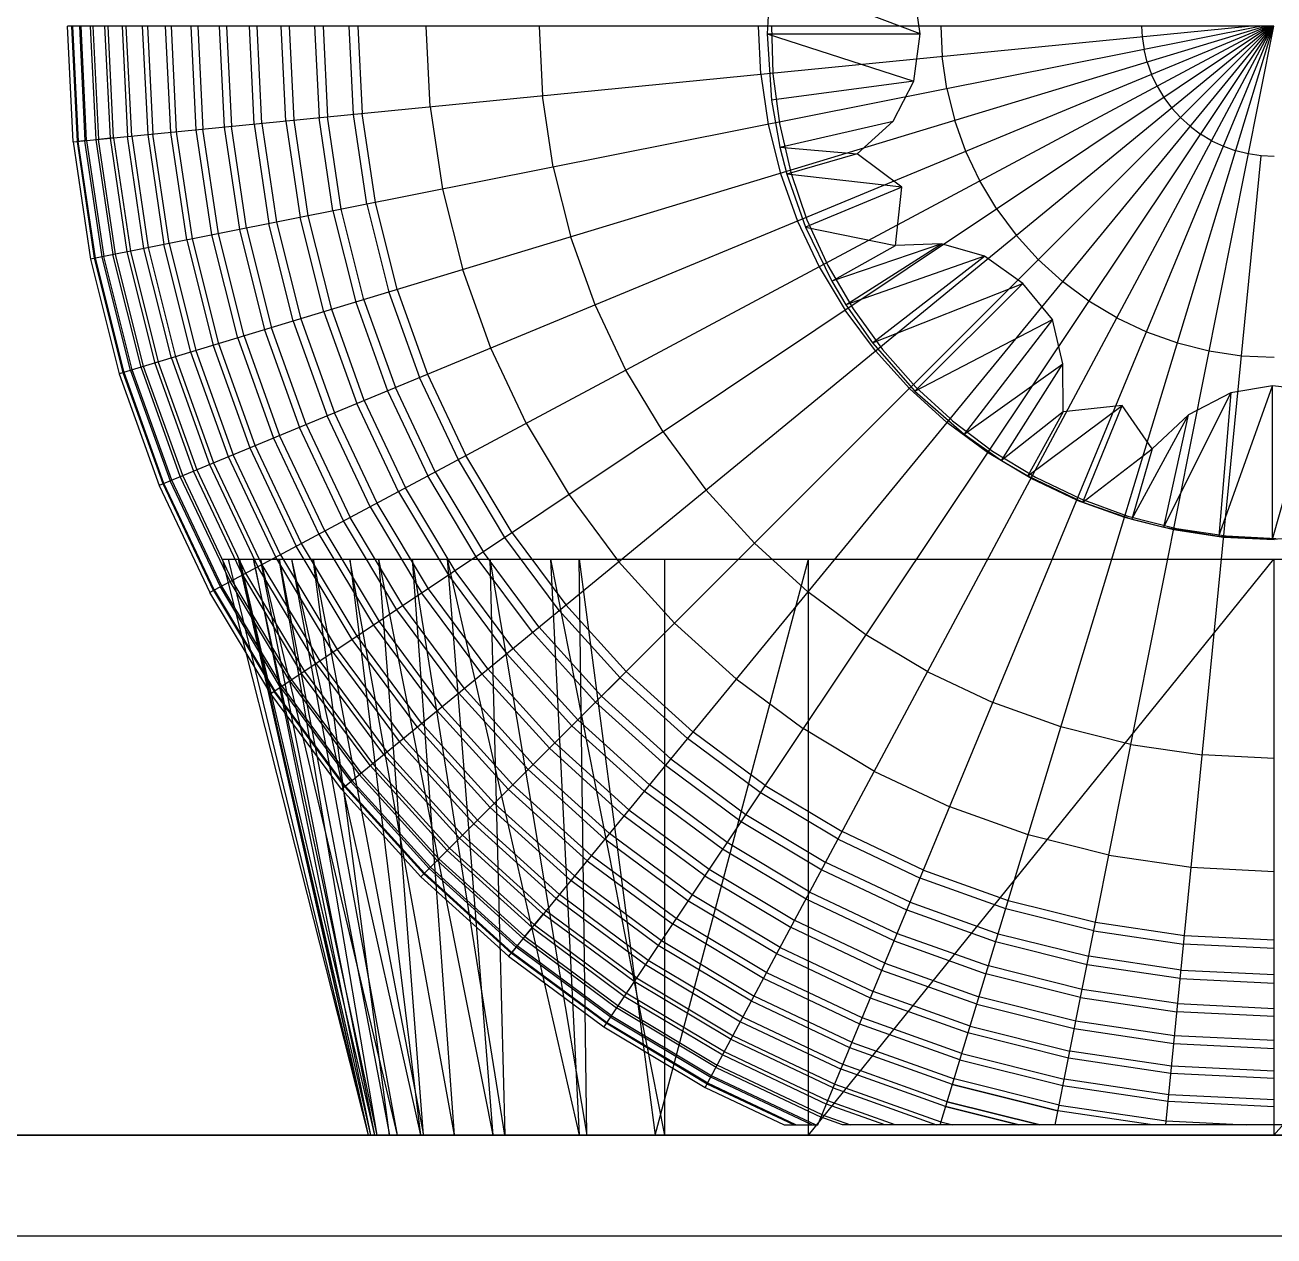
# Model space of a CAD drawing. Header units: inches. Extents: x 0 to 54693, y 0 to 31146.
# Drawn here: x 50836.7 to 50960.3, y 7958.4 to 8078.2 of the extents above; entities that cross this region are included whole.
import ezdxf

# ---------------------------------------------------------------- set-up
doc = ezdxf.new("R2010")
doc.units = ezdxf.units.IN
doc.header["$MEASUREMENT"] = 0
doc.layers.add('Added', color=3, linetype='Continuous')

msp = doc.modelspace()

# ---------------------------------------------------------------- linework, layer by layer
at = {"layer": 'Added', "linetype": 'Continuous', "lineweight": -2, "ltscale": 0.18}
for p, q in [((50910.45, 8082.99), (50910.14, 8077.34)), ((50925.3, 8077.34), (50910.45, 8082.99)), ((50925.3, 8077.34), (50924.71, 8081.37)), ((50959.72, 8078.1), (50840.92, 8078.1)), ((50841.49, 8066.65), (50840.92, 8078.1)), ((50841.9, 8066.69), (50841.34, 8078.1)), ((50841.42, 8078.1), (50841.98, 8066.7)), ((50841.49, 8066.65), (50957.79, 8078.1)), ((50842.1, 8078.1), (50842.65, 8066.76)), ((50842.82, 8066.78), (50842.27, 8078.1)), ((50843.18, 8078.1), (50843.74, 8066.87)), ((50959.07, 8078.1), (50843.21, 8055.06)), ((50843.44, 8078.1), (50843.99, 8066.9)), ((50844.6, 8078.1), (50845.14, 8067.01)), ((50845.48, 8067.04), (50844.94, 8078.1)), ((50959.5, 8078.1), (50846.05, 8043.69)), ((50846.32, 8078.1), (50846.85, 8067.18)), ((50847.28, 8067.22), (50846.74, 8078.1)), ((50848.33, 8078.1), (50848.86, 8067.37)), ((50848.84, 8078.1), (50849.36, 8067.42)), ((50959.72, 8078.1), (50850, 8032.65)), ((50851.14, 8067.6), (50850.62, 8078.1)), ((50851.72, 8067.66), (50851.2, 8078.1)), ((50853.67, 8067.85), (50853.16, 8078.1)), ((50853.82, 8078.1), (50854.32, 8067.91)), ((50959.86, 8078.1), (50855.01, 8022.06)), ((50855.94, 8078.1), (50856.43, 8068.12)), ((50856.65, 8078.1), (50857.14, 8068.19)), ((50859.39, 8068.41), (50858.92, 8078.1)), ((50860.16, 8068.49), (50859.68, 8078.1)), ((50959.95, 8078.1), (50861.04, 8012.01)), ((50862.53, 8068.72), (50862.07, 8078.1)), ((50863.34, 8068.8), (50862.88, 8078.1)), ((50865.38, 8078.1), (50865.82, 8069.04)), ((50866.22, 8078.1), (50866.66, 8069.13)), ((50868.02, 8002.6), (50960.02, 8078.1)), ((50869.23, 8069.38), (50868.8, 8078.1)), ((50869.66, 8078.1), (50870.08, 8069.46)), ((50876.82, 8070.13), (50876.43, 8078.1)), ((50960.12, 8078.1), (50887.12, 7989.15)), ((50887.6, 8078.1), (50887.94, 8071.22)), ((50888.61, 8006.64), (50960.08, 8078.1)), ((50960.16, 8078.1), (50893.98, 7979.06)), ((50904.03, 7973.04), (50960.19, 8078.1)), ((50909.52, 8073.35), (50909.28, 8078.1)), ((50910.59, 8078.1), (50910.73, 8073.47)), ((50915.18, 7969.35), (50960.22, 8078.1)), ((50927.26, 7969.35), (50960.25, 8078.1)), ((50927.32, 8078.1), (50927.47, 8075.12)), ((50938.65, 7969.35), (50960.28, 8078.1)), ((50947.2, 8078.1), (50947.25, 8077.07)), ((50959.86, 8078.1), (50959.72, 8078.1)), ((50959.95, 8078.1), (50959.86, 8078.1)), ((50960.02, 8078.1), (50959.95, 8078.1)), ((50960.08, 8078.1), (50960.02, 8078.1)), ((50960.12, 8078.1), (50960.08, 8078.1)), ((50960.16, 8078.1), (50960.12, 8078.1)), ((50960.19, 8078.1), (50960.16, 8078.1)), ((50960.22, 8078.1), (50960.19, 8078.1)), ((50960.25, 8078.1), (50960.22, 8078.1)), ((50960.28, 8078.1), (50960.25, 8078.1)), ((50910.14, 8077.34), (50910.57, 8070.8)), ((50910.14, 8077.34), (50925.3, 8077.34)), ((50910.14, 8077.34), (50924.67, 8072.66)), ((50924.67, 8072.66), (50925.3, 8077.34)), ((50947.25, 8077.07), (50947.44, 8075.79)), ((50927.94, 8071.91), (50927.47, 8075.12)), ((50947.76, 8074.54), (50947.44, 8075.79)), ((50947.76, 8074.54), (50948.19, 8073.33)), ((50909.52, 8073.35), (50910.25, 8068.39)), ((50924.67, 8072.66), (50910.57, 8070.8)), ((50910.73, 8073.47), (50910.73, 8073.39)), ((50910.73, 8073.39), (50911.37, 8068.47)), ((50922.63, 8068.72), (50924.67, 8072.66)), ((50948.74, 8072.16), (50948.19, 8073.33)), ((50927.94, 8071.91), (50928.73, 8068.77)), ((50948.74, 8072.16), (50949.4, 8071.05)), ((50876.82, 8070.13), (50878.03, 8061.98)), ((50888.99, 8064.16), (50887.94, 8071.22)), ((50910.57, 8070.8), (50911.41, 8066.14)), ((50949.4, 8071.05), (50950.17, 8070.02)), ((50867.19, 8059.83), (50865.82, 8069.04)), ((50868.01, 8059.99), (50866.66, 8069.13)), ((50870.55, 8060.49), (50869.23, 8069.38)), ((50871.39, 8060.66), (50870.08, 8069.46)), ((50951.04, 8069.06), (50950.17, 8070.02)), ((50951.04, 8069.06), (50951.99, 8068.2)), ((50852.72, 8056.95), (50851.14, 8067.6)), ((50853.29, 8057.06), (50851.72, 8067.66)), ((50855.21, 8057.44), (50853.67, 8067.85)), ((50855.85, 8057.57), (50854.32, 8067.91)), ((50856.43, 8068.12), (50857.93, 8057.98)), ((50858.63, 8058.12), (50857.14, 8068.19)), ((50859.39, 8068.41), (50860.85, 8058.57)), ((50860.16, 8068.49), (50861.61, 8058.72)), ((50862.53, 8068.72), (50863.95, 8059.18)), ((50864.74, 8059.34), (50863.34, 8068.8)), ((50910.25, 8068.39), (50911.47, 8063.53)), ((50911.37, 8068.47), (50912.49, 8063.63)), ((50911.41, 8066.14), (50922.63, 8068.72)), ((50919.06, 8065.46), (50922.63, 8068.72)), ((50929.82, 8065.72), (50928.73, 8068.77)), ((50951.99, 8068.2), (50953.03, 8067.43)), ((50841.49, 8066.65), (50843.21, 8055.06)), ((50843.61, 8055.14), (50841.9, 8066.69)), ((50842.82, 8066.78), (50841.98, 8066.7)), ((50843.7, 8055.15), (50841.98, 8066.7)), ((50844.36, 8055.28), (50842.65, 8066.76)), ((50842.82, 8066.78), (50844.52, 8055.32)), ((50843.74, 8066.87), (50845.42, 8055.5)), ((50845.48, 8067.04), (50843.99, 8066.9)), ((50845.68, 8055.55), (50843.99, 8066.9)), ((50845.14, 8067.01), (50846.81, 8055.77)), ((50845.48, 8067.04), (50847.15, 8055.84)), ((50848.49, 8056.11), (50846.85, 8067.18)), ((50847.28, 8067.22), (50848.91, 8056.19)), ((50848.86, 8067.37), (50850.47, 8056.5)), ((50850.97, 8056.6), (50849.36, 8067.42)), ((50954.13, 8066.77), (50953.03, 8067.43)), ((50954.13, 8066.77), (50955.3, 8066.22)), ((50911.41, 8066.14), (50919.06, 8065.46)), ((50911.41, 8066.14), (50912.11, 8063.45)), ((50919.06, 8065.46), (50912.11, 8063.45)), ((50923.47, 8062.16), (50919.06, 8065.46)), ((50931.21, 8062.79), (50929.82, 8065.72)), ((50949.59, 7969.35), (50959.04, 8065.28)), ((50955.3, 8066.22), (50956.51, 8065.78)), ((50957.76, 8065.47), (50956.51, 8065.78)), ((50959.04, 8065.28), (50957.76, 8065.47)), ((50960.33, 8065.22), (50959.04, 8065.28)), ((50888.99, 8064.16), (50890.72, 8057.24)), ((50911.47, 8063.53), (50913.16, 8058.81)), ((50912.11, 8063.45), (50913.94, 8058.21)), ((50923.47, 8062.16), (50912.11, 8063.45)), ((50912.49, 8063.63), (50914.09, 8058.94)), ((50932.87, 8060.01), (50931.21, 8062.79)), ((50878.03, 8061.98), (50880.03, 8053.99)), ((50923.47, 8062.16), (50913.94, 8058.21)), ((50922.85, 8056.41), (50923.47, 8062.16)), ((50870.55, 8060.49), (50872.73, 8051.78)), ((50873.55, 8052.03), (50871.39, 8060.66)), ((50866.29, 8049.83), (50863.95, 8059.18)), ((50867.07, 8050.06), (50864.74, 8059.34)), ((50867.19, 8059.83), (50869.45, 8050.79)), ((50870.26, 8051.03), (50868.01, 8059.99)), ((50914.09, 8058.94), (50916.15, 8054.42)), ((50932.87, 8060.01), (50934.8, 8057.41)), ((50857.93, 8057.98), (50860.42, 8048.05)), ((50858.63, 8058.12), (50861.1, 8048.25)), ((50863.27, 8048.91), (50860.85, 8058.57)), ((50861.61, 8058.72), (50864.01, 8049.13)), ((50913.16, 8058.81), (50915.3, 8054.29)), ((50913.94, 8058.21), (50916.54, 8052.86)), ((50913.94, 8058.21), (50922.85, 8056.41)), ((50853.14, 8045.84), (50850.47, 8056.5)), ((50850.97, 8056.6), (50853.63, 8045.99)), ((50852.72, 8056.95), (50855.33, 8046.5)), ((50855.89, 8046.67), (50853.29, 8057.06)), ((50857.77, 8047.24), (50855.21, 8057.44)), ((50858.39, 8047.43), (50855.85, 8057.57)), ((50893.13, 8050.52), (50890.72, 8057.24)), ((50927.39, 8056.55), (50916.54, 8052.86)), ((50917.93, 8050.54), (50927.39, 8056.55)), ((50927.39, 8056.55), (50922.85, 8056.41)), ((50931.65, 8055.34), (50927.39, 8056.55)), ((50934.8, 8057.41), (50936.98, 8055.01)), ((50847.17, 8044.03), (50844.36, 8055.28)), ((50847.34, 8044.08), (50844.52, 8055.32)), ((50848.22, 8044.34), (50845.42, 8055.5)), ((50848.46, 8044.42), (50845.68, 8055.55)), ((50846.81, 8055.77), (50849.57, 8044.75)), ((50847.15, 8055.84), (50849.9, 8044.85)), ((50851.21, 8045.25), (50848.49, 8056.11)), ((50848.91, 8056.19), (50851.62, 8045.38)), ((50916.54, 8052.86), (50922.85, 8056.41)), ((50931.65, 8055.34), (50917.93, 8050.54)), ((50920.56, 8046.78), (50931.65, 8055.34)), ((50935.44, 8052.65), (50931.65, 8055.34)), ((50843.21, 8055.06), (50846.05, 8043.69)), ((50846.45, 8043.81), (50843.61, 8055.14)), ((50846.53, 8043.83), (50843.7, 8055.15)), ((50882.8, 8046.24), (50880.03, 8053.99)), ((50915.3, 8054.29), (50917.88, 8049.99)), ((50916.15, 8054.42), (50918.65, 8050.13)), ((50939.38, 8052.83), (50936.98, 8055.01)), ((50916.54, 8052.86), (50917.93, 8050.54)), ((50941.98, 8050.9), (50939.38, 8052.83)), ((50872.73, 8051.78), (50875.76, 8043.32)), ((50873.55, 8052.03), (50876.55, 8043.65)), ((50920.56, 8046.78), (50935.44, 8052.65)), ((50924.78, 8041.99), (50935.44, 8052.65)), ((50938.38, 8049.09), (50935.44, 8052.65)), ((50869.45, 8050.79), (50872.59, 8042.01)), ((50870.26, 8051.03), (50873.37, 8042.33)), ((50896.18, 8044.07), (50893.13, 8050.52)), ((50917.93, 8050.54), (50920.56, 8046.78)), ((50944.76, 8049.23), (50941.98, 8050.9)), ((50864.01, 8049.13), (50867.33, 8039.83)), ((50866.29, 8049.83), (50869.54, 8040.75)), ((50870.29, 8041.06), (50867.07, 8050.06)), ((50920.86, 8045.96), (50917.88, 8049.99)), ((50918.65, 8050.13), (50921.56, 8046.11)), ((50924.78, 8041.99), (50938.38, 8049.09)), ((50938.38, 8049.09), (50929.63, 8037.73)), ((50939.4, 8044.68), (50938.38, 8049.09)), ((50944.76, 8049.23), (50947.69, 8047.85)), ((50860.42, 8048.05), (50863.87, 8038.4)), ((50864.53, 8038.67), (50861.1, 8048.25)), ((50863.27, 8048.91), (50866.62, 8039.54)), ((50947.69, 8047.85), (50950.74, 8046.76)), ((50859.5, 8036.59), (50855.89, 8046.67)), ((50857.77, 8047.24), (50861.31, 8037.34)), ((50858.39, 8047.43), (50861.91, 8037.59)), ((50920.56, 8046.78), (50924.78, 8041.99)), ((50950.74, 8046.76), (50953.89, 8045.97)), ((50851.62, 8045.38), (50855.38, 8034.88)), ((50856.84, 8035.49), (50853.14, 8045.84)), ((50853.63, 8045.99), (50857.31, 8035.68)), ((50855.33, 8046.5), (50858.96, 8036.36)), ((50886.32, 8038.8), (50882.8, 8046.24)), ((50924.23, 8042.25), (50920.86, 8045.96)), ((50921.56, 8046.11), (50924.85, 8042.39)), ((50953.89, 8045.97), (50957.09, 8045.49)), ((50957.09, 8045.49), (50960.33, 8045.33)), ((50852.09, 8033.52), (50848.22, 8044.34)), ((50852.33, 8033.62), (50848.46, 8044.42)), ((50849.57, 8044.75), (50853.39, 8034.06)), ((50849.9, 8044.85), (50853.71, 8034.19)), ((50851.21, 8045.25), (50854.98, 8034.72)), ((50929.63, 8037.73), (50939.4, 8044.68)), ((50933.33, 8035.13), (50939.4, 8044.68)), ((50939.45, 8039.92), (50939.4, 8044.68)), ((50846.05, 8043.69), (50850, 8032.65)), ((50850.39, 8032.81), (50846.45, 8043.81)), ((50850.46, 8032.85), (50846.53, 8043.83)), ((50847.17, 8044.03), (50851.08, 8033.1)), ((50851.24, 8033.17), (50847.34, 8044.08)), ((50879.6, 8035.2), (50875.76, 8043.32)), ((50876.55, 8043.65), (50880.35, 8035.61)), ((50899.85, 8037.94), (50896.18, 8044.07)), ((50872.59, 8042.01), (50876.58, 8033.59)), ((50877.32, 8033.98), (50873.37, 8042.33)), ((50924.23, 8042.25), (50927.94, 8038.89)), ((50924.78, 8041.99), (50929.63, 8037.73)), ((50924.85, 8042.39), (50928.25, 8039.26)), ((50949.4, 8028.51), (50956.02, 8041.8)), ((50956.02, 8041.8), (50951.85, 8039.63)), ((50954.85, 8027.62), (50960.14, 8042.51)), ((50956.02, 8041.8), (50954.85, 8027.62)), ((50960.14, 8042.51), (50956.02, 8041.8)), ((50960.14, 8027.34), (50960.14, 8042.51)), ((50964.31, 8042.03), (50960.14, 8042.51)), ((50960.14, 8027.34), (50964.31, 8042.03)), ((50873.66, 8032.03), (50869.54, 8040.75)), ((50870.29, 8041.06), (50874.38, 8032.41)), ((50935.94, 8033.59), (50945.27, 8040.55)), ((50945.27, 8040.55), (50939.45, 8039.92)), ((50941.4, 8030.99), (50945.27, 8040.55)), ((50948.25, 8036.27), (50945.27, 8040.55)), ((50870.88, 8030.54), (50866.62, 8039.54)), ((50871.56, 8030.9), (50867.33, 8039.83)), ((50928.25, 8039.26), (50928.5, 8039.03)), ((50939.45, 8039.92), (50933.33, 8035.13)), ((50939.45, 8039.92), (50935.94, 8033.59)), ((50946.24, 8029.32), (50951.85, 8039.63)), ((50951.85, 8039.63), (50948.25, 8036.27)), ((50949.4, 8028.51), (50951.85, 8039.63)), ((50868.25, 8029.14), (50863.87, 8038.4)), ((50864.53, 8038.67), (50868.88, 8029.47)), ((50886.32, 8038.8), (50890.56, 8031.73)), ((50899.85, 8037.94), (50904.1, 8032.21)), ((50931.96, 8035.9), (50927.94, 8038.89)), ((50928.5, 8039.03), (50932.46, 8036.04)), ((50861.31, 8037.34), (50865.81, 8027.83)), ((50866.38, 8028.14), (50861.91, 8037.59)), ((50929.63, 8037.73), (50933.33, 8035.13)), ((50861.54, 8025.55), (50856.84, 8035.49)), ((50861.99, 8025.79), (50857.31, 8035.68)), ((50858.96, 8036.36), (50863.56, 8026.63)), ((50864.08, 8026.91), (50859.5, 8036.59)), ((50884.93, 8027.97), (50880.35, 8035.61)), ((50936.26, 8033.33), (50931.96, 8035.9)), ((50932.46, 8036.04), (50936.7, 8033.46)), ((50941.4, 8030.99), (50948.25, 8036.27)), ((50948.25, 8036.27), (50946.24, 8029.32)), ((50854.98, 8034.72), (50859.77, 8024.6)), ((50855.38, 8034.88), (50860.15, 8024.8)), ((50884.21, 8027.5), (50879.6, 8035.2)), ((50933.33, 8035.13), (50935.94, 8033.59)), ((50856.05, 8022.61), (50851.08, 8033.1)), ((50856.2, 8022.69), (50851.24, 8033.17)), ((50857.01, 8023.13), (50852.09, 8033.52)), ((50857.23, 8023.25), (50852.33, 8033.62)), ((50858.25, 8023.79), (50853.39, 8034.06)), ((50853.71, 8034.19), (50858.55, 8023.95)), ((50881.37, 8025.59), (50876.58, 8033.59)), ((50877.32, 8033.98), (50882.07, 8026.06)), ((50935.94, 8033.59), (50941.4, 8030.99)), ((50940.79, 8031.18), (50936.26, 8033.33)), ((50936.7, 8033.46), (50941.18, 8031.31)), ((50850, 8032.65), (50855.01, 8022.06)), ((50855.38, 8022.26), (50850.39, 8032.81)), ((50855.45, 8022.3), (50850.46, 8032.85)), ((50873.66, 8032.03), (50878.62, 8023.76)), ((50879.29, 8024.21), (50874.38, 8032.41)), ((50890.56, 8031.73), (50895.46, 8025.12)), ((50908.9, 8026.92), (50904.1, 8032.21)), ((50870.88, 8030.54), (50876, 8022)), ((50876.64, 8022.43), (50871.56, 8030.9)), ((50940.79, 8031.18), (50945.51, 8029.5)), ((50941.18, 8031.31), (50945.84, 8029.62)), ((50941.4, 8030.99), (50946.24, 8029.32)), ((50874.11, 8020.75), (50868.88, 8029.47)), ((50945.51, 8029.5), (50950.37, 8028.28)), ((50945.84, 8029.62), (50950.66, 8028.39)), ((50946.24, 8029.32), (50949.4, 8028.51)), ((50866.38, 8028.14), (50871.76, 8019.17)), ((50873.52, 8020.35), (50868.25, 8029.14)), ((50949.4, 8028.51), (50954.85, 8027.62)), ((50950.37, 8028.28), (50955.32, 8027.54)), ((50950.66, 8028.39), (50955.56, 8027.66)), ((50869.58, 8017.72), (50864.08, 8026.91)), ((50865.81, 8027.83), (50871.21, 8018.81)), ((50889.57, 8020.28), (50884.21, 8027.5)), ((50884.93, 8027.97), (50890.23, 8020.82)), ((50900.99, 8019.02), (50908.9, 8026.92)), ((50914.18, 8022.13), (50908.9, 8026.92)), ((50954.85, 8027.62), (50960.14, 8027.34)), ((50955.32, 8027.54), (50960.33, 8027.3)), ((50955.56, 8027.66), (50960.52, 8027.41)), ((50960.14, 8027.34), (50966.01, 8027.69)), ((50867.2, 8016.12), (50861.54, 8025.55)), ((50861.99, 8025.79), (50867.62, 8016.41)), ((50869.1, 8017.4), (50863.56, 8026.63)), ((50886.92, 8018.11), (50881.37, 8025.59)), ((50887.57, 8018.64), (50882.07, 8026.06)), ((50870.72, 7968.35), (50856.27, 8025.35)), ((50856.27, 8025.35), (50856.86, 8025.35)), ((50856.27, 8025.35), (51063.3, 8025.35)), ((50870.72, 7968.35), (50856.86, 8025.35)), ((50857.85, 8025.35), (50870.91, 7968.35)), ((50870.72, 7968.35), (50857.85, 8025.35)), ((50871.32, 7968.35), (50857.97, 8025.35)), ((50870.72, 7968.35), (50857.97, 8025.35)), ((50871.56, 7968.35), (50859.33, 8025.35)), ((50859.33, 8025.35), (50870.91, 7968.35)), ((50865.52, 8015), (50859.77, 8024.6)), ((50871.32, 7968.35), (50860.02, 8025.35)), ((50860.02, 8025.35), (50873.53, 7968.35)), ((50860.15, 8024.8), (50865.88, 8015.24)), ((50861.87, 8025.35), (50872.8, 7968.35)), ((50871.56, 7968.35), (50861.87, 8025.35)), ((50863.08, 8025.35), (50875.85, 7968.35)), ((50863.08, 8025.35), (50873.53, 7968.35)), ((50865.22, 8025.35), (50876.14, 7968.35)), ((50872.8, 7968.35), (50865.22, 8025.35)), ((50868.85, 8025.35), (50875.85, 7968.35)), ((50879.23, 7968.35), (50868.85, 8025.35)), ((50883.04, 7968.35), (50871.73, 8025.35)), ((50876.14, 7968.35), (50871.73, 8025.35)), ((50879.23, 7968.35), (50875.07, 8025.35)), ((50884.19, 7968.35), (50875.07, 8025.35)), ((50883.04, 7968.35), (50878.54, 8025.35)), ((50891.58, 7968.35), (50878.54, 8025.35)), ((50882.7, 8025.35), (50892.31, 7968.35)), ((50882.7, 8025.35), (50884.19, 7968.35)), ((50891.58, 7968.35), (50888.74, 8025.35)), ((50900.04, 7968.35), (50888.74, 8025.35)), ((50892.31, 7968.35), (50891.54, 8025.35)), ((50891.54, 8025.35), (50899.06, 7968.35)), ((50900.99, 8019.02), (50895.46, 8025.12)), ((50899.06, 7968.35), (50914.23, 8025.35)), ((50900.04, 7968.35), (50900.04, 8025.35)), ((50914.23, 7968.35), (50914.23, 8025.35)), ((50914.23, 7968.35), (50960.27, 8025.35)), ((50960.27, 8025.35), (50960.27, 7968.35)), ((51010.96, 8025.35), (50960.27, 7968.35)), ((50862.92, 8013.26), (50857.01, 8023.13)), ((50863.13, 8013.41), (50857.23, 8023.25)), ((50858.25, 8023.79), (50864.09, 8014.05)), ((50858.55, 8023.95), (50864.38, 8014.24)), ((50878.62, 8023.76), (50884.37, 8016.01)), ((50884.99, 8016.53), (50879.29, 8024.21)), ((50861.04, 8012.01), (50855.01, 8022.06)), ((50855.38, 8022.26), (50861.38, 8012.24)), ((50855.45, 8022.3), (50861.45, 8012.29)), ((50862.01, 8012.66), (50856.05, 8022.61)), ((50862.15, 8012.76), (50856.2, 8022.69)), ((50881.93, 8014.01), (50876, 8022)), ((50882.52, 8014.5), (50876.64, 8022.43)), ((50919.92, 8017.87), (50914.18, 8022.13)), ((50880.18, 8012.57), (50874.11, 8020.75)), ((50890.23, 8020.82), (50896.2, 8014.23)), ((50879.62, 8012.12), (50873.52, 8020.35)), ((50895.6, 8013.62), (50889.57, 8020.28)), ((50871.21, 8018.81), (50877.48, 8010.36)), ((50871.76, 8019.17), (50877.98, 8010.78)), ((50893.77, 8011.8), (50887.57, 8018.64)), ((50900.99, 8019.02), (50907.09, 8013.49)), ((50875.51, 8008.75), (50869.1, 8017.4)), ((50875.96, 8009.12), (50869.58, 8017.72)), ((50886.92, 8018.11), (50893.18, 8011.2)), ((50926.04, 8014.21), (50919.92, 8017.87)), ((50867.2, 8016.12), (50873.74, 8007.29)), ((50867.62, 8016.41), (50874.14, 8007.62)), ((50890.84, 8008.87), (50884.37, 8016.01)), ((50884.99, 8016.53), (50891.41, 8009.44)), ((50865.52, 8015), (50872.19, 8006.02)), ((50865.88, 8015.24), (50872.52, 8006.29)), ((50889.15, 8007.18), (50882.52, 8014.5)), ((50862.92, 8013.26), (50869.77, 8004.03)), ((50869.97, 8004.19), (50863.13, 8013.41)), ((50870.86, 8004.93), (50864.09, 8014.05)), ((50864.38, 8014.24), (50871.12, 8005.14)), ((50888.61, 8006.64), (50881.93, 8014.01)), ((50895.6, 8013.62), (50893.18, 8011.2)), ((50895.6, 8013.62), (50902.26, 8007.59)), ((50896.2, 8014.23), (50902.8, 8008.25)), ((50907.09, 8013.49), (50913.71, 8008.58)), ((50926.04, 8014.21), (50932.49, 8011.15)), ((50868.02, 8002.6), (50861.04, 8012.01)), ((50868.34, 8002.86), (50861.38, 8012.24)), ((50868.4, 8002.91), (50861.45, 8012.29)), ((50862.01, 8012.66), (50868.92, 8003.34)), ((50862.15, 8012.76), (50869.06, 8003.45)), ((50886.5, 8004.53), (50879.62, 8012.12)), ((50887.01, 8005.03), (50880.18, 8012.57)), ((50877.98, 8010.78), (50885, 8003.03)), ((50893.18, 8011.2), (50900.08, 8004.95)), ((50900.62, 8005.59), (50893.77, 8011.8)), ((50939.21, 8008.75), (50932.49, 8011.15)), ((50884.54, 8002.57), (50877.48, 8010.36)), ((50875.51, 8008.75), (50882.74, 8000.77)), ((50883.16, 8001.18), (50875.96, 8009.12)), ((50897.99, 8002.39), (50890.84, 8008.87)), ((50891.41, 8009.44), (50898.5, 8003.02)), ((50909.95, 8002.95), (50902.8, 8008.25)), ((50920.77, 8004.35), (50913.71, 8008.58)), ((50946.14, 8007.01), (50939.21, 8008.75)), ((50873.74, 8007.29), (50881.13, 7999.15)), ((50881.48, 7999.51), (50874.14, 8007.62)), ((50889.15, 8007.18), (50885, 8003.03)), ((50896.47, 8000.54), (50889.15, 8007.18)), ((50909.47, 8002.24), (50902.26, 8007.59)), ((50946.14, 8007.01), (50953.2, 8005.97)), ((50879.7, 7997.73), (50872.19, 8006.02)), ((50872.52, 8006.29), (50880, 7998.03)), ((50888.61, 8006.64), (50895.98, 7999.95)), ((50960.33, 8005.62), (50953.2, 8005.97)), ((50870.86, 8004.93), (50878.48, 7996.51)), ((50878.73, 7996.75), (50871.12, 8005.14)), ((50894.55, 7998.2), (50887.01, 8005.03)), ((50900.08, 8004.95), (50907.57, 7999.39)), ((50900.62, 8005.59), (50908.04, 8000.09)), ((50876.72, 7994.74), (50868.92, 8003.34)), ((50876.84, 7994.86), (50869.06, 8003.45)), ((50877.49, 7995.51), (50869.77, 8004.03)), ((50877.67, 7995.69), (50869.97, 8004.19)), ((50886.5, 8004.53), (50881.13, 7999.15)), ((50894.1, 7997.65), (50886.5, 8004.53)), ((50920.77, 8004.35), (50928.22, 8000.83)), ((50875.89, 7993.91), (50868.02, 8002.6)), ((50876.18, 7994.21), (50868.34, 8002.86)), ((50876.24, 7994.27), (50868.4, 8002.91)), ((50892.34, 7995.5), (50884.54, 8002.57)), ((50892.75, 7996.01), (50885, 8003.03)), ((50905.73, 7996.65), (50897.99, 8002.39)), ((50906.18, 7997.32), (50898.5, 8003.02)), ((50917.18, 7997.62), (50909.47, 8002.24)), ((50909.95, 8002.95), (50917.58, 7998.38)), ((50891.09, 7993.99), (50883.16, 8001.18)), ((50882.74, 8000.77), (50890.72, 7993.54)), ((50903.98, 7994.02), (50895.98, 7999.95)), ((50896.47, 8000.54), (50904.41, 7994.66)), ((50908.04, 8000.09), (50915.96, 7995.34)), ((50935.97, 7998.05), (50928.22, 8000.83)), ((50879.7, 7997.73), (50881.48, 7999.51)), ((50881.13, 7999.15), (50889.27, 7991.77)), ((50889.59, 7992.16), (50881.48, 7999.51)), ((50907.57, 7999.39), (50915.56, 7994.6)), ((50925.62, 7994.57), (50917.58, 7998.38)), ((50878.48, 7996.51), (50880, 7998.03)), ((50887.99, 7990.21), (50879.7, 7997.73)), ((50880, 7998.03), (50888.26, 7990.54)), ((50902.32, 7991.54), (50894.1, 7997.65)), ((50902.72, 7992.14), (50894.55, 7998.2)), ((50914.39, 7992.4), (50906.18, 7997.32)), ((50917.18, 7997.62), (50925.3, 7993.78)), ((50943.96, 7996.05), (50935.97, 7998.05)), ((50878.73, 7996.75), (50877.49, 7995.51)), ((50878.48, 7996.51), (50886.9, 7988.88)), ((50878.73, 7996.75), (50887.12, 7989.15)), ((50901.15, 7989.78), (50892.75, 7996.01)), ((50914, 7991.69), (50905.73, 7996.65)), ((50943.96, 7996.05), (50952.1, 7994.85)), ((50875.89, 7993.91), (50876.72, 7994.74)), ((50877.67, 7995.69), (50876.24, 7994.27)), ((50876.72, 7994.74), (50885.31, 7986.95)), ((50885.42, 7987.08), (50876.84, 7994.86)), ((50886.01, 7987.79), (50877.49, 7995.51)), ((50886.17, 7987.99), (50877.67, 7995.69)), ((50892.34, 7995.5), (50900.78, 7989.24)), ((50904.41, 7994.66), (50912.88, 7989.58)), ((50924.31, 7991.39), (50915.96, 7995.34)), ((50952.1, 7994.85), (50960.33, 7994.44)), ((50876.18, 7994.21), (50875.89, 7993.91)), ((50884.57, 7986.04), (50875.89, 7993.91)), ((50876.18, 7994.21), (50884.83, 7986.36)), ((50884.89, 7986.43), (50876.24, 7994.27)), ((50899.37, 7987.12), (50890.72, 7993.54)), ((50891.09, 7993.99), (50899.7, 7987.61)), ((50903.98, 7994.02), (50912.52, 7988.9)), ((50915.56, 7994.6), (50923.99, 7990.62)), ((50933.76, 7990.75), (50925.3, 7993.78)), ((50925.62, 7994.57), (50934, 7991.57)), ((50914.39, 7992.4), (50923.03, 7988.31)), ((50889.27, 7991.77), (50898.1, 7985.22)), ((50898.38, 7985.64), (50889.59, 7992.16)), ((50911.11, 7986.28), (50902.32, 7991.54)), ((50911.45, 7986.91), (50902.72, 7992.14)), ((50922.72, 7987.57), (50914, 7991.69)), ((50924.31, 7991.39), (50933.01, 7988.28)), ((50934, 7991.57), (50942.64, 7989.41)), ((50886.17, 7987.99), (50887.99, 7990.21)), ((50896.98, 7983.55), (50887.99, 7990.21)), ((50897.22, 7983.9), (50888.26, 7990.54)), ((50910.11, 7984.41), (50901.15, 7989.78)), ((50932.76, 7987.48), (50923.99, 7990.62)), ((50942.47, 7988.57), (50933.76, 7990.75)), ((50886.9, 7988.88), (50884.57, 7986.04)), ((50886.9, 7988.88), (50896.02, 7982.11)), ((50887.12, 7989.15), (50896.21, 7982.4)), ((50909.8, 7983.83), (50900.78, 7989.24)), ((50921.51, 7984.65), (50912.52, 7988.9)), ((50921.81, 7985.36), (50912.88, 7989.58)), ((50942.47, 7988.57), (50951.36, 7987.25)), ((50942.64, 7989.41), (50951.44, 7988.11)), ((50886.01, 7987.79), (50895.24, 7980.94)), ((50886.17, 7987.99), (50895.38, 7981.16)), ((50899.7, 7987.61), (50908.88, 7982.1)), ((50922.72, 7987.57), (50931.8, 7984.32)), ((50923.03, 7988.31), (50932.04, 7985.09)), ((50941.8, 7985.21), (50932.76, 7987.48)), ((50933.01, 7988.28), (50941.97, 7986.04)), ((50960.33, 7986.81), (50951.36, 7987.25)), ((50951.44, 7988.11), (50960.33, 7987.67)), ((50884.83, 7986.36), (50884.57, 7986.04)), ((50884.57, 7986.04), (50893.98, 7979.06)), ((50894.21, 7979.41), (50884.83, 7986.36)), ((50885.42, 7987.08), (50884.89, 7986.43)), ((50894.26, 7979.48), (50884.89, 7986.43)), ((50894.63, 7980.04), (50885.31, 7986.95)), ((50894.73, 7980.18), (50885.42, 7987.08)), ((50908.61, 7981.59), (50899.37, 7987.12)), ((50920.37, 7981.9), (50911.11, 7986.28)), ((50911.45, 7986.91), (50920.65, 7982.56)), ((50951.1, 7984.68), (50941.97, 7986.04)), ((50898.1, 7985.22), (50907.53, 7979.57)), ((50907.77, 7980.02), (50898.38, 7985.64)), ((50921.81, 7985.36), (50931.11, 7982.03)), ((50941.31, 7982.77), (50932.04, 7985.09)), ((50951.02, 7983.85), (50941.8, 7985.21)), ((50906.58, 7977.79), (50896.98, 7983.55)), ((50897.22, 7983.9), (50906.78, 7978.17)), ((50919.31, 7979.33), (50909.8, 7983.83)), ((50919.56, 7979.94), (50910.11, 7984.41)), ((50930.89, 7981.3), (50921.51, 7984.65)), ((50941.16, 7981.97), (50931.8, 7984.32)), ((50951.02, 7983.85), (50960.33, 7983.39)), ((50951.1, 7984.68), (50960.33, 7984.23)), ((50905.93, 7976.58), (50896.21, 7982.4)), ((50930.23, 7979.13), (50920.65, 7982.56)), ((50950.78, 7981.36), (50941.31, 7982.77)), ((50895.38, 7981.16), (50905.22, 7975.26)), ((50896.02, 7982.11), (50905.77, 7976.28)), ((50918.34, 7976.98), (50908.61, 7981.59)), ((50918.56, 7977.52), (50908.88, 7982.1)), ((50930.02, 7978.45), (50920.37, 7981.9)), ((50930.89, 7981.3), (50940.54, 7978.88)), ((50940.69, 7979.63), (50931.11, 7982.03)), ((50941.16, 7981.97), (50950.7, 7980.56)), ((50950.78, 7981.36), (50960.33, 7980.89)), ((50894.63, 7980.04), (50904.59, 7974.07)), ((50894.73, 7980.18), (50904.67, 7974.22)), ((50905.1, 7975.03), (50895.24, 7980.94)), ((50907.77, 7980.02), (50917.66, 7975.34)), ((50929.41, 7976.42), (50919.56, 7979.94)), ((50960.33, 7980.09), (50950.7, 7980.56)), ((50893.98, 7979.06), (50904.03, 7973.04)), ((50904.23, 7973.4), (50894.21, 7979.41)), ((50904.27, 7973.48), (50894.26, 7979.48)), ((50907.53, 7979.57), (50917.46, 7974.87)), ((50929.22, 7975.79), (50919.31, 7979.33)), ((50930.23, 7979.13), (50940.1, 7976.66)), ((50940.54, 7978.88), (50950.39, 7977.42)), ((50950.46, 7978.18), (50940.69, 7979.63)), ((50916.69, 7973.01), (50906.58, 7977.79)), ((50906.78, 7978.17), (50916.86, 7973.4)), ((50918.56, 7977.52), (50928.65, 7973.92)), ((50939.96, 7975.96), (50930.02, 7978.45)), ((50950.39, 7977.42), (50960.33, 7976.93)), ((50960.33, 7977.7), (50950.46, 7978.18)), ((50905.77, 7976.28), (50916.03, 7971.42)), ((50916.17, 7971.74), (50905.93, 7976.58)), ((50928.48, 7973.36), (50918.34, 7976.98)), ((50929.41, 7976.42), (50939.55, 7973.88)), ((50950.16, 7975.16), (50940.1, 7976.66)), ((50905.1, 7975.03), (50915.49, 7970.12)), ((50915.59, 7970.35), (50905.22, 7975.26)), ((50927.96, 7971.65), (50917.66, 7975.34)), ((50929.22, 7975.79), (50939.42, 7973.24)), ((50950.09, 7974.45), (50939.96, 7975.96)), ((50960.33, 7974.67), (50950.16, 7975.16)), ((50914.56, 7969.35), (50904.59, 7974.07)), ((50904.67, 7974.22), (50914.96, 7969.35)), ((50927.81, 7971.17), (50917.46, 7974.87)), ((50939.04, 7971.31), (50928.65, 7973.92)), ((50949.89, 7972.34), (50939.55, 7973.88)), ((50960.33, 7973.95), (50950.09, 7974.45)), ((50904.03, 7973.04), (50911.82, 7969.35)), ((50912.8, 7969.35), (50904.23, 7973.4)), ((50913, 7969.35), (50904.27, 7973.48)), ((50916.69, 7973.01), (50926.91, 7969.35)), ((50916.86, 7973.4), (50927.35, 7969.65)), ((50938.92, 7970.74), (50928.48, 7973.36)), ((50928.48, 7973.36), (50938.92, 7970.74)), ((50939.42, 7973.24), (50949.82, 7971.69)), ((50921.81, 7969.35), (50916.03, 7971.42)), ((50922.83, 7969.35), (50916.17, 7971.74)), ((50937.14, 7969.35), (50927.96, 7971.65)), ((50927.96, 7971.65), (50937.14, 7969.35)), ((50939.04, 7971.31), (50949.63, 7969.74)), ((50949.82, 7971.69), (50960.33, 7971.18)), ((50960.33, 7971.83), (50949.89, 7972.34)), ((50917.62, 7969.35), (50915.49, 7970.12)), ((50915.59, 7970.35), (50918.39, 7969.35)), ((50927.81, 7971.17), (50935.05, 7969.35)), ((50935.05, 7969.35), (50927.81, 7971.17)), ((50948.28, 7969.35), (50938.92, 7970.74)), ((50911.82, 7969.35), (50915.18, 7969.35)), ((51003.03, 7969.35), (50917.62, 7969.35)), ((50927.35, 7969.65), (50928.53, 7969.35)), ((50949.63, 7969.74), (50957.56, 7969.35)), ((50653.23, 7968.35), (51253.23, 7968.35)), ((51253.23, 7968.35), (50653.23, 7968.35)), ((50870.72, 7968.35), (51049.36, 7968.35)), ((50870.91, 7968.35), (50870.72, 7968.35)), ((51253.23, 7958.35), (50663.23, 7958.35))]:
    msp.add_line(p, q, dxfattribs=at)

doc.saveas('drawing.dxf')
